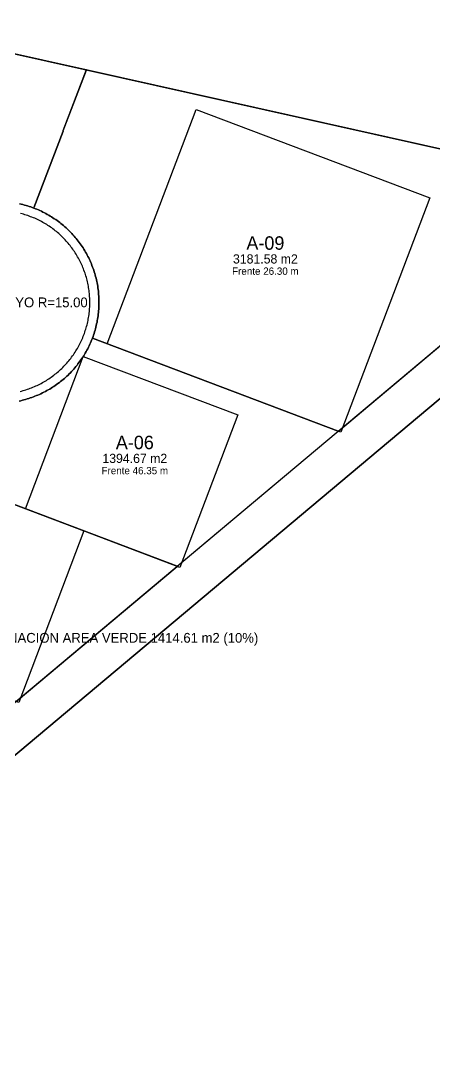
# Model space of a CAD drawing. Header units: metres. Extents: x 357856 to 358234, y 2285113 to 2285465.
# Drawn here: x 357966.9 to 358034.5, y 2285119.7 to 2285289.1 of the extents above; entities that cross this region are included whole.
import ezdxf
from ezdxf.enums import TextEntityAlignment as Align

# ---------------------------------------------------------------- set-up
doc = ezdxf.new("R2010")
doc.units = ezdxf.units.M
for name, color, linetype in [('ACCESO', 1, 'Continuous'), ('BODEGA-HUELLA', 30, 'Continuous'), ('DONACION-AREA-VERDE', 3, 'Continuous'), ('LOTES', 2, 'Continuous'), ('POLIGONO', 5, 'Continuous'), ('TEXTO', 7, 'Continuous'), ('VIAL-ARROYO', 8, 'Continuous'), ('VIAL-DERECHO-VIA', 9, 'Continuous')]:
    doc.layers.add(name, color=color, linetype=linetype)

msp = doc.modelspace()

# ---------------------------------------------------------------- linework, layer by layer
at = {"layer": 'BODEGA-HUELLA'}
for points in [[(357995.58, 2285274.6), (358033.79, 2285260.12), (358019.26, 2285221.77), (357981.05, 2285236.25), (357995.58, 2285274.6)], [(357977.12, 2285234.17), (358002.37, 2285224.61), (357992.92, 2285199.67), (357967.67, 2285209.24), (357977.12, 2285234.17)], [(357947.42, 2285216.91), (357977.21, 2285205.62), (357966.58, 2285177.57), (357936.79, 2285188.86), (357947.42, 2285216.91)]]:
    msp.add_lwpolyline(points, close=True, dxfattribs=at)
at = {"layer": 'DONACION-AREA-VERDE'}
for points in [[(358058.69, 2285255.4), (357906.86, 2285128)], [(357910.51, 2285122.42), (358063.94, 2285251.16)]]:
    msp.add_lwpolyline(points, dxfattribs=at)
at = {"layer": 'LOTES'}
for points in [[(357966.71, 2285259.14), (357966.98, 2285259.08), (357966.98, 2285259.08), (357966.98, 2285259.08), (357966.98, 2285259.08), (357967.24, 2285259.01), (357967.24, 2285259.01), (357967.24, 2285259.01), (357967.24, 2285259.01), (357967.5, 2285258.94), (357967.5, 2285258.94), (357967.5, 2285258.94), (357967.5, 2285258.94), (357967.76, 2285258.87), (357967.76, 2285258.87), (357967.76, 2285258.87), (357967.76, 2285258.87), (357968.02, 2285258.79), (357968.02, 2285258.79), (357968.02, 2285258.79), (357968.02, 2285258.79), (357968.28, 2285258.71), (357968.28, 2285258.71), (357968.28, 2285258.71), (357968.28, 2285258.71), (357968.53, 2285258.63), (357968.53, 2285258.63), (357968.53, 2285258.63), (357968.53, 2285258.63), (357968.79, 2285258.54), (357968.79, 2285258.54), (357968.79, 2285258.54), (357968.79, 2285258.54), (357969.02, 2285258.45), (357969.02, 2285258.45), (357969.03, 2285258.45), (357969.03, 2285258.45), (357969.03, 2285258.45), (357969.03, 2285258.45), (357969.03, 2285258.45), (357969.04, 2285258.45), (357969.04, 2285258.45), (357969.04, 2285258.45), (357969.04, 2285258.45), (357969.04, 2285258.46), (357969.04, 2285258.46), (357969.05, 2285258.46), (357969.05, 2285258.46), (357969.05, 2285258.46), (357969.05, 2285258.46), (357973.81, 2285271.03), (357973.81, 2285271.03), (357973.81, 2285271.03), (357973.81, 2285271.04), (357973.81, 2285271.04), (357973.82, 2285271.04), (357973.82, 2285271.04), (357973.82, 2285271.04), (357973.82, 2285271.04), (357973.82, 2285271.04), (357973.82, 2285271.04), (357973.83, 2285271.04), (357973.83, 2285271.04), (357973.83, 2285271.04), (357973.83, 2285271.04), (357973.83, 2285271.04), (357973.83, 2285271.04), (357973.83, 2285271.05), (357973.84, 2285271.05), (357973.84, 2285271.05), (357973.84, 2285271.05), (357973.84, 2285271.05), (357973.84, 2285271.05), (357973.84, 2285271.05), (357973.85, 2285271.05), (357973.85, 2285271.05), (357973.85, 2285271.06), (357973.85, 2285271.06), (357973.85, 2285271.06), (357973.85, 2285271.06), (357973.85, 2285271.06), (357973.85, 2285271.06), (357973.86, 2285271.07), (357973.86, 2285271.07), (357973.86, 2285271.07), (357973.86, 2285271.07), (357973.86, 2285271.07), (357973.86, 2285271.07), (357977.63, 2285281.01), (357977.63, 2285281.02), (357977.63, 2285281.02), (357977.63, 2285281.02), (357977.63, 2285281.02), (357977.63, 2285281.02), (357977.63, 2285281.02), (357977.63, 2285281.02), (357977.63, 2285281.02), (357977.63, 2285281.03), (357977.63, 2285281.03), (357977.63, 2285281.03), (357977.63, 2285281.03), (357977.63, 2285281.03), (357977.63, 2285281.04), (357977.63, 2285281.04), (357977.63, 2285281.04), (357977.63, 2285281.04), (357977.63, 2285281.04), (357977.62, 2285281.05), (357977.62, 2285281.05), (357977.62, 2285281.05), (357977.62, 2285281.05), (357977.62, 2285281.05), (357977.62, 2285281.05), (357977.62, 2285281.06), (357977.62, 2285281.06), (357977.62, 2285281.06), (357977.61, 2285281.06), (357977.61, 2285281.06), (357977.61, 2285281.06), (357977.61, 2285281.06), (357977.61, 2285281.06), (357977.61, 2285281.07), (357977.6, 2285281.07), (357977.6, 2285281.07), (357977.6, 2285281.07), (357977.6, 2285281.07), (357977.6, 2285281.07), (357977.6, 2285281.07), (357977.6, 2285281.07), (357977.6, 2285281.07), (357941.64, 2285289.1)], [(358060.31, 2285262.59), (357977.62, 2285281.06), (357977.62, 2285281.06), (357977.62, 2285281.06), (357977.62, 2285281.06), (357977.61, 2285281.06), (357977.61, 2285281.06), (357977.61, 2285281.06), (357977.61, 2285281.06), (357977.61, 2285281.06), (357977.61, 2285281.06), (357977.6, 2285281.06), (357977.6, 2285281.06), (357977.6, 2285281.06), (357977.6, 2285281.06), (357977.6, 2285281.06), (357977.6, 2285281.06), (357977.59, 2285281.06), (357977.59, 2285281.06), (357977.59, 2285281.06), (357977.59, 2285281.06), (357977.59, 2285281.06), (357977.58, 2285281.06), (357977.58, 2285281.06), (357977.58, 2285281.06), (357977.58, 2285281.05), (357977.58, 2285281.05), (357977.58, 2285281.05), (357977.58, 2285281.05), (357977.58, 2285281.05), (357977.57, 2285281.05), (357977.57, 2285281.05), (357977.57, 2285281.04), (357977.57, 2285281.04), (357977.57, 2285281.04), (357977.57, 2285281.04), (357977.57, 2285281.04), (357977.57, 2285281.04), (357977.57, 2285281.04), (357973.8, 2285271.09), (357973.8, 2285271.09), (357973.8, 2285271.09), (357973.8, 2285271.09), (357973.8, 2285271.09), (357973.8, 2285271.09), (357973.8, 2285271.08), (357973.8, 2285271.08), (357973.8, 2285271.08), (357973.8, 2285271.08), (357973.8, 2285271.08), (357973.8, 2285271.08), (357973.8, 2285271.07), (357973.8, 2285271.07), (357973.8, 2285271.07), (357973.8, 2285271.07), (357973.8, 2285271.07), (357973.8, 2285271.06), (357973.8, 2285271.06), (357973.8, 2285271.06), (357973.8, 2285271.06), (357973.8, 2285271.06), (357973.8, 2285271.05), (357973.8, 2285271.05), (357973.81, 2285271.05), (357973.81, 2285271.05), (357973.81, 2285271.05), (357973.81, 2285271.05), (357973.81, 2285271.05), (357973.81, 2285271.05), (357973.81, 2285271.04), (357973.81, 2285271.04), (357973.81, 2285271.04), (357973.81, 2285271.04), (357973.81, 2285271.04), (357973.81, 2285271.03), (357973.81, 2285271.03), (357973.81, 2285271.03), (357969.05, 2285258.46), (357969.05, 2285258.46), (357969.05, 2285258.46), (357969.05, 2285258.46), (357969.05, 2285258.46), (357969.05, 2285258.45), (357969.05, 2285258.45), (357969.05, 2285258.45), (357969.05, 2285258.45), (357969.05, 2285258.45), (357969.05, 2285258.45), (357969.05, 2285258.44), (357969.05, 2285258.44), (357969.05, 2285258.44), (357969.06, 2285258.44), (357969.06, 2285258.44), (357969.06, 2285258.44), (357969.29, 2285258.35), (357969.29, 2285258.35), (357969.29, 2285258.35), (357969.29, 2285258.35), (357969.54, 2285258.25), (357969.54, 2285258.25), (357969.54, 2285258.25), (357969.54, 2285258.25), (357969.79, 2285258.14), (357969.79, 2285258.14), (357969.79, 2285258.14), (357969.79, 2285258.14), (357970.04, 2285258.03), (357970.04, 2285258.03), (357970.04, 2285258.03), (357970.04, 2285258.03), (357970.28, 2285257.92), (357970.28, 2285257.92), (357970.28, 2285257.92), (357970.28, 2285257.92), (357970.52, 2285257.8), (357970.53, 2285257.8), (357970.53, 2285257.8), (357970.53, 2285257.8), (357970.77, 2285257.68), (357970.77, 2285257.68), (357970.77, 2285257.68), (357970.77, 2285257.68), (357971, 2285257.55), (357971, 2285257.55), (357971.01, 2285257.55), (357971.01, 2285257.55), (357971.24, 2285257.42), (357971.24, 2285257.42), (357971.24, 2285257.42), (357971.24, 2285257.42), (357971.48, 2285257.29), (357971.48, 2285257.29), (357971.48, 2285257.29), (357971.48, 2285257.29), (357971.71, 2285257.15), (357971.71, 2285257.15), (357971.71, 2285257.15), (357971.71, 2285257.15), (357971.94, 2285257.01), (357971.94, 2285257.01), (357971.94, 2285257.01), (357971.94, 2285257.01), (357972.17, 2285256.86), (357972.17, 2285256.86), (357972.17, 2285256.86), (357972.17, 2285256.86), (357972.39, 2285256.71), (357972.39, 2285256.71), (357972.39, 2285256.71), (357972.39, 2285256.71), (357972.61, 2285256.56), (357972.61, 2285256.56), (357972.61, 2285256.56), (357972.62, 2285256.56), (357972.83, 2285256.41), (357972.84, 2285256.41), (357972.84, 2285256.41), (357972.84, 2285256.41), (357973.05, 2285256.25), (357973.05, 2285256.25), (357973.05, 2285256.25), (357973.05, 2285256.25), (357973.27, 2285256.08), (357973.27, 2285256.08), (357973.27, 2285256.08), (357973.27, 2285256.08), (357973.48, 2285255.92), (357973.48, 2285255.92), (357973.48, 2285255.92), (357973.48, 2285255.92), (357973.69, 2285255.75), (357973.69, 2285255.75), (357973.69, 2285255.75), (357973.69, 2285255.75), (357973.9, 2285255.57), (357973.9, 2285255.57), (357973.9, 2285255.57), (357973.9, 2285255.57), (357974.1, 2285255.4), (357974.1, 2285255.4), (357974.1, 2285255.4), (357974.1, 2285255.4), (357974.3, 2285255.22), (357974.3, 2285255.22), (357974.3, 2285255.22), (357974.3, 2285255.22), (357974.5, 2285255.03), (357974.5, 2285255.03), (357974.5, 2285255.03), (357974.5, 2285255.03), (357974.7, 2285254.85), (357974.7, 2285254.85), (357974.7, 2285254.85), (357974.7, 2285254.85), (357974.89, 2285254.66), (357974.89, 2285254.66), (357974.89, 2285254.66), (357974.89, 2285254.66), (357975.08, 2285254.46), (357975.08, 2285254.46), (357975.08, 2285254.46), (357975.08, 2285254.46), (357975.26, 2285254.27), (357975.26, 2285254.27), (357975.26, 2285254.27), (357975.26, 2285254.27), (357975.44, 2285254.07), (357975.44, 2285254.07), (357975.44, 2285254.07), (357975.44, 2285254.07), (357975.62, 2285253.87), (357975.62, 2285253.87), (357975.62, 2285253.87), (357975.62, 2285253.87), (357975.8, 2285253.66), (357975.8, 2285253.66), (357975.8, 2285253.66), (357975.8, 2285253.66), (357975.97, 2285253.46), (357975.97, 2285253.45), (357975.97, 2285253.45), (357975.97, 2285253.45), (357976.14, 2285253.24), (357976.14, 2285253.24), (357976.14, 2285253.24), (357976.14, 2285253.24), (357976.31, 2285253.03), (357976.31, 2285253.03), (357976.31, 2285253.03), (357976.31, 2285253.03), (357976.47, 2285252.82), (357976.47, 2285252.82), (357976.47, 2285252.82), (357976.47, 2285252.82), (357976.63, 2285252.6), (357976.63, 2285252.6), (357976.63, 2285252.6), (357976.63, 2285252.6), (357976.78, 2285252.38), (357976.78, 2285252.38), (357976.78, 2285252.38), (357976.78, 2285252.38), (357976.93, 2285252.15), (357976.93, 2285252.15), (357976.93, 2285252.15), (357976.93, 2285252.15), (357977.08, 2285251.93), (357977.08, 2285251.93), (357977.08, 2285251.93), (357977.08, 2285251.93), (357977.23, 2285251.7), (357977.23, 2285251.7), (357977.23, 2285251.7), (357977.23, 2285251.7), (357977.37, 2285251.47), (357977.37, 2285251.47), (357977.37, 2285251.47), (357977.37, 2285251.47), (357977.5, 2285251.23), (357977.5, 2285251.23), (357977.5, 2285251.23), (357977.5, 2285251.23), (357977.63, 2285251), (357977.63, 2285251), (357977.63, 2285251), (357977.63, 2285251), (357977.76, 2285250.76), (357977.76, 2285250.76), (357977.76, 2285250.76), (357977.76, 2285250.76), (357977.89, 2285250.52), (357977.89, 2285250.52), (357977.89, 2285250.52), (357977.89, 2285250.52), (357978.01, 2285250.28), (357978.01, 2285250.28), (357978.01, 2285250.28), (357978.01, 2285250.28), (357978.13, 2285250.04), (357978.13, 2285250.04), (357978.13, 2285250.04), (357978.13, 2285250.04), (357978.24, 2285249.79), (357978.24, 2285249.79), (357978.24, 2285249.79), (357978.24, 2285249.79), (357978.35, 2285249.55), (357978.35, 2285249.55), (357978.35, 2285249.54), (357978.35, 2285249.54), (357978.45, 2285249.3), (357978.45, 2285249.3), (357978.45, 2285249.3), (357978.45, 2285249.3), (357978.55, 2285249.05), (357978.55, 2285249.05), (357978.55, 2285249.05), (357978.55, 2285249.05), (357978.65, 2285248.79), (357978.65, 2285248.79), (357978.65, 2285248.79), (357978.65, 2285248.79), (357978.74, 2285248.54), (357978.74, 2285248.54), (357978.74, 2285248.54), (357978.74, 2285248.54), (357978.83, 2285248.29), (357978.83, 2285248.28), (357978.83, 2285248.28), (357978.83, 2285248.28), (357978.91, 2285248.03), (357978.91, 2285248.03), (357978.91, 2285248.03), (357978.91, 2285248.03), (357978.99, 2285247.77), (357978.99, 2285247.77), (357978.99, 2285247.77), (357978.99, 2285247.77), (357979.07, 2285247.51), (357979.07, 2285247.51), (357979.07, 2285247.51), (357979.07, 2285247.51), (357979.14, 2285247.25), (357979.14, 2285247.25), (357979.14, 2285247.25), (357979.14, 2285247.25), (357979.21, 2285246.99), (357979.21, 2285246.99), (357979.21, 2285246.99), (357979.21, 2285246.99), (357979.27, 2285246.73), (357979.27, 2285246.73), (357979.27, 2285246.73), (357979.27, 2285246.73), (357979.33, 2285246.46), (357979.33, 2285246.46), (357979.33, 2285246.46), (357979.33, 2285246.46), (357979.38, 2285246.2), (357979.38, 2285246.2), (357979.38, 2285246.2), (357979.38, 2285246.2), (357979.43, 2285245.93), (357979.43, 2285245.93), (357979.43, 2285245.93), (357979.43, 2285245.93), (357979.48, 2285245.67), (357979.48, 2285245.67), (357979.48, 2285245.67), (357979.48, 2285245.67), (357979.52, 2285245.4), (357979.52, 2285245.4), (357979.52, 2285245.4), (357979.52, 2285245.4), (357979.56, 2285245.13), (357979.56, 2285245.13), (357979.56, 2285245.13), (357979.56, 2285245.13), (357979.59, 2285244.87), (357979.59, 2285244.87), (357979.59, 2285244.86), (357979.59, 2285244.86), (357979.62, 2285244.6), (357979.62, 2285244.6), (357979.62, 2285244.6), (357979.62, 2285244.6), (357979.64, 2285244.33), (357979.64, 2285244.33), (357979.64, 2285244.33), (357979.64, 2285244.33), (357979.66, 2285244.06), (357979.66, 2285244.06), (357979.66, 2285244.06), (357979.66, 2285244.06), (357979.68, 2285243.79), (357979.68, 2285243.79), (357979.68, 2285243.79), (357979.68, 2285243.79), (357979.69, 2285243.52), (357979.69, 2285243.52), (357979.69, 2285243.52), (357979.69, 2285243.52), (357979.69, 2285243.25), (357979.69, 2285243.25), (357979.69, 2285243.25), (357979.69, 2285243.25), (357979.69, 2285242.98), (357979.69, 2285242.98), (357979.69, 2285242.98), (357979.69, 2285242.98), (357979.69, 2285242.71), (357979.69, 2285242.71), (357979.69, 2285242.71), (357979.69, 2285242.71), (357979.68, 2285242.44), (357979.68, 2285242.44), (357979.68, 2285242.44), (357979.68, 2285242.44), (357979.67, 2285242.17), (357979.67, 2285242.17), (357979.67, 2285242.17), (357979.67, 2285242.17), (357979.66, 2285241.9), (357979.66, 2285241.9), (357979.66, 2285241.9), (357979.66, 2285241.9), (357979.64, 2285241.63), (357979.64, 2285241.63), (357979.64, 2285241.63), (357979.64, 2285241.63), (357979.61, 2285241.36), (357979.61, 2285241.36), (357979.61, 2285241.36), (357979.61, 2285241.36), (357979.58, 2285241.09), (357979.58, 2285241.09), (357979.58, 2285241.09), (357979.58, 2285241.09), (357979.55, 2285240.83), (357979.55, 2285240.83), (357979.55, 2285240.83), (357979.55, 2285240.83), (357979.51, 2285240.56), (357979.51, 2285240.56), (357979.51, 2285240.56), (357979.51, 2285240.56), (357979.47, 2285240.29), (357979.47, 2285240.29), (357979.47, 2285240.29), (357979.47, 2285240.29), (357979.42, 2285240.03), (357979.42, 2285240.03), (357979.42, 2285240.03), (357979.42, 2285240.03), (357979.37, 2285239.76), (357979.37, 2285239.76), (357979.37, 2285239.76), (357979.37, 2285239.76), (357979.31, 2285239.5), (357979.31, 2285239.5), (357979.31, 2285239.5), (357979.31, 2285239.5), (357979.25, 2285239.23), (357979.25, 2285239.23), (357979.25, 2285239.23), (357979.25, 2285239.23), (357979.19, 2285238.97), (357979.19, 2285238.97), (357979.19, 2285238.97), (357979.19, 2285238.97), (357979.12, 2285238.71), (357979.12, 2285238.71), (357979.12, 2285238.71), (357979.12, 2285238.71), (357979.05, 2285238.45), (357979.05, 2285238.45), (357979.05, 2285238.45), (357979.05, 2285238.45), (357978.97, 2285238.19), (357978.97, 2285238.19), (357978.97, 2285238.19), (357978.97, 2285238.19), (357978.89, 2285237.93), (357978.89, 2285237.93), (357978.89, 2285237.93), (357978.89, 2285237.93), (357978.81, 2285237.68), (357978.81, 2285237.68), (357978.81, 2285237.68), (357978.81, 2285237.68), (357978.72, 2285237.42), (357978.72, 2285237.42), (357978.72, 2285237.42), (357978.72, 2285237.42), (357978.63, 2285237.19), (357978.63, 2285237.19), (357978.63, 2285237.19), (357978.63, 2285237.18), (357978.63, 2285237.18), (357978.63, 2285237.18), (357978.63, 2285237.18), (357978.63, 2285237.18), (357978.63, 2285237.17), (357978.63, 2285237.17), (357978.63, 2285237.17), (357978.63, 2285237.17), (357978.63, 2285237.17), (357978.64, 2285237.17), (357978.64, 2285237.17), (357978.64, 2285237.16), (357978.64, 2285237.16), (357978.64, 2285237.16), (358018.81, 2285221.94), (358018.81, 2285221.94), (358018.81, 2285221.94), (358018.81, 2285221.94), (358018.81, 2285221.94), (358018.82, 2285221.94), (358018.82, 2285221.94), (358018.82, 2285221.94), (358018.82, 2285221.94), (358018.82, 2285221.94), (358018.83, 2285221.94), (358018.83, 2285221.95), (358045.12, 2285244.01)], [(357947.43, 2285216.91), (357992.47, 2285199.84), (357992.47, 2285199.84), (357992.47, 2285199.84), (357992.48, 2285199.84), (357992.48, 2285199.84), (357992.48, 2285199.84), (357992.48, 2285199.84), (357992.48, 2285199.84), (357992.48, 2285199.84), (357992.48, 2285199.84), (357992.48, 2285199.84), (357992.48, 2285199.84), (358018.81, 2285221.93), (358018.81, 2285221.93), (358018.81, 2285221.93), (358018.81, 2285221.93), (358018.81, 2285221.93), (358018.81, 2285221.93), (358018.81, 2285221.93), (358018.81, 2285221.93), (358018.81, 2285221.93), (358018.81, 2285221.93), (358018.81, 2285221.94), (358018.81, 2285221.94), (358018.81, 2285221.94), (358018.81, 2285221.94), (358018.81, 2285221.94), (358018.81, 2285221.94), (358018.81, 2285221.94), (358018.81, 2285221.94), (358018.8, 2285221.94), (358018.8, 2285221.94), (358018.8, 2285221.94), (358018.8, 2285221.94), (357978.63, 2285237.17), (357978.63, 2285237.17), (357978.63, 2285237.17), (357978.63, 2285237.17), (357978.63, 2285237.17), (357978.63, 2285237.17), (357978.63, 2285237.17), (357978.63, 2285237.17), (357978.63, 2285237.17), (357978.62, 2285237.17), (357978.62, 2285237.16), (357978.62, 2285237.16), (357978.62, 2285237.16), (357978.62, 2285237.16), (357978.62, 2285237.16), (357978.62, 2285237.16), (357978.62, 2285237.16), (357978.53, 2285236.92), (357978.53, 2285236.92), (357978.53, 2285236.92), (357978.53, 2285236.92), (357978.53, 2285236.92), (357978.42, 2285236.67), (357978.42, 2285236.67), (357978.42, 2285236.67), (357978.42, 2285236.67), (357978.42, 2285236.67), (357978.32, 2285236.42), (357978.32, 2285236.42), (357978.32, 2285236.42), (357978.32, 2285236.42), (357978.32, 2285236.42), (357978.21, 2285236.17), (357978.21, 2285236.17), (357978.21, 2285236.17), (357978.21, 2285236.17), (357978.21, 2285236.17), (357978.09, 2285235.93), (357978.09, 2285235.93), (357978.09, 2285235.93), (357978.09, 2285235.93), (357978.09, 2285235.93), (357977.98, 2285235.68), (357977.98, 2285235.68), (357977.98, 2285235.68), (357977.98, 2285235.68), (357977.98, 2285235.68), (357977.85, 2285235.44), (357977.85, 2285235.44), (357977.85, 2285235.44), (357977.85, 2285235.44), (357977.85, 2285235.44), (357977.73, 2285235.21), (357977.73, 2285235.21), (357977.73, 2285235.21), (357977.73, 2285235.21), (357977.73, 2285235.21), (357977.6, 2285234.97), (357977.6, 2285234.97), (357977.6, 2285234.97), (357977.6, 2285234.97), (357977.6, 2285234.97), (357977.46, 2285234.73), (357977.46, 2285234.73), (357977.46, 2285234.73), (357977.46, 2285234.73), (357977.46, 2285234.73), (357977.33, 2285234.5), (357977.33, 2285234.5), (357977.33, 2285234.5), (357977.33, 2285234.5), (357977.33, 2285234.5), (357977.19, 2285234.27), (357977.19, 2285234.27), (357977.19, 2285234.27), (357977.19, 2285234.27), (357977.19, 2285234.27), (357977.04, 2285234.04), (357977.04, 2285234.04), (357977.04, 2285234.04), (357977.04, 2285234.04), (357977.04, 2285234.04), (357976.89, 2285233.82), (357976.89, 2285233.82), (357976.89, 2285233.82), (357976.89, 2285233.82), (357976.89, 2285233.82), (357976.74, 2285233.6), (357976.74, 2285233.6), (357976.74, 2285233.6), (357976.74, 2285233.6), (357976.74, 2285233.6), (357976.58, 2285233.38), (357976.58, 2285233.38), (357976.58, 2285233.38), (357976.58, 2285233.38), (357976.58, 2285233.38), (357976.42, 2285233.16), (357976.42, 2285233.16), (357976.42, 2285233.16), (357976.42, 2285233.16), (357976.42, 2285233.16), (357976.26, 2285232.94), (357976.26, 2285232.94), (357976.26, 2285232.94), (357976.26, 2285232.94), (357976.26, 2285232.94), (357976.1, 2285232.73), (357976.1, 2285232.73), (357976.1, 2285232.73), (357976.1, 2285232.73), (357976.1, 2285232.73), (357975.93, 2285232.52), (357975.93, 2285232.52), (357975.93, 2285232.52), (357975.93, 2285232.52), (357975.93, 2285232.52), (357975.75, 2285232.31), (357975.75, 2285232.31), (357975.75, 2285232.31), (357975.75, 2285232.31), (357975.75, 2285232.31), (357975.57, 2285232.11), (357975.57, 2285232.11), (357975.57, 2285232.11), (357975.57, 2285232.11), (357975.57, 2285232.11), (357975.39, 2285231.91), (357975.39, 2285231.91), (357975.39, 2285231.91), (357975.39, 2285231.91), (357975.39, 2285231.91), (357975.21, 2285231.71), (357975.21, 2285231.71), (357975.21, 2285231.71), (357975.21, 2285231.71), (357975.21, 2285231.71), (357975.02, 2285231.51), (357975.02, 2285231.51), (357975.02, 2285231.51), (357975.02, 2285231.51), (357975.02, 2285231.51), (357974.83, 2285231.32), (357974.83, 2285231.32), (357974.83, 2285231.32), (357974.83, 2285231.32), (357974.83, 2285231.32), (357974.64, 2285231.13), (357974.64, 2285231.13), (357974.64, 2285231.13), (357974.64, 2285231.13), (357974.64, 2285231.13), (357974.45, 2285230.95), (357974.45, 2285230.95), (357974.45, 2285230.95), (357974.45, 2285230.95), (357974.45, 2285230.95), (357974.25, 2285230.77), (357974.25, 2285230.77), (357974.25, 2285230.77), (357974.25, 2285230.77), (357974.25, 2285230.77), (357974.05, 2285230.59), (357974.05, 2285230.59), (357974.05, 2285230.59), (357974.05, 2285230.59), (357974.05, 2285230.59), (357973.84, 2285230.41), (357973.84, 2285230.41), (357973.84, 2285230.41), (357973.84, 2285230.41), (357973.84, 2285230.41), (357973.63, 2285230.24), (357973.63, 2285230.24), (357973.63, 2285230.24), (357973.63, 2285230.24), (357973.63, 2285230.24), (357973.42, 2285230.07), (357973.42, 2285230.07), (357973.42, 2285230.07), (357973.42, 2285230.07), (357973.42, 2285230.07), (357973.21, 2285229.9), (357973.21, 2285229.9), (357973.21, 2285229.9), (357973.21, 2285229.9), (357973.21, 2285229.9), (357972.99, 2285229.74), (357972.99, 2285229.74), (357972.99, 2285229.74), (357972.99, 2285229.74), (357972.99, 2285229.74), (357972.77, 2285229.58), (357972.77, 2285229.58), (357972.77, 2285229.58), (357972.77, 2285229.58), (357972.77, 2285229.58), (357972.55, 2285229.43), (357972.55, 2285229.43), (357972.55, 2285229.43), (357972.55, 2285229.43), (357972.55, 2285229.43), (357972.33, 2285229.28), (357972.33, 2285229.28), (357972.33, 2285229.28), (357972.33, 2285229.28), (357972.33, 2285229.28), (357972.1, 2285229.13), (357972.1, 2285229.13), (357972.1, 2285229.13), (357972.1, 2285229.13), (357972.1, 2285229.13), (357971.88, 2285228.98), (357971.88, 2285228.98), (357971.88, 2285228.98), (357971.88, 2285228.98), (357971.88, 2285228.98), (357971.64, 2285228.84), (357971.64, 2285228.84), (357971.64, 2285228.84), (357971.64, 2285228.84), (357971.64, 2285228.84), (357971.41, 2285228.71), (357971.41, 2285228.71), (357971.41, 2285228.71), (357971.41, 2285228.71), (357971.41, 2285228.71), (357971.18, 2285228.58), (357971.18, 2285228.58), (357971.18, 2285228.58), (357971.18, 2285228.58), (357971.18, 2285228.58), (357970.94, 2285228.45), (357970.94, 2285228.45), (357970.94, 2285228.45), (357970.94, 2285228.45), (357970.94, 2285228.45), (357970.7, 2285228.32), (357970.7, 2285228.32), (357970.7, 2285228.32), (357970.7, 2285228.32), (357970.7, 2285228.32), (357970.46, 2285228.2), (357970.46, 2285228.2), (357970.46, 2285228.2), (357970.46, 2285228.2), (357970.46, 2285228.2), (357970.21, 2285228.08), (357970.21, 2285228.08), (357970.21, 2285228.08), (357970.21, 2285228.08), (357970.21, 2285228.08), (357969.97, 2285227.97), (357969.97, 2285227.97), (357969.97, 2285227.97), (357969.97, 2285227.97), (357969.97, 2285227.97), (357969.72, 2285227.86), (357969.72, 2285227.86), (357969.72, 2285227.86), (357969.72, 2285227.86), (357969.72, 2285227.86), (357969.47, 2285227.76), (357969.47, 2285227.76), (357969.47, 2285227.76), (357969.47, 2285227.76), (357969.47, 2285227.76), (357969.22, 2285227.66), (357969.22, 2285227.66), (357969.22, 2285227.66), (357969.22, 2285227.66), (357969.22, 2285227.66), (357968.97, 2285227.56), (357968.97, 2285227.56), (357968.97, 2285227.56), (357968.97, 2285227.56), (357968.97, 2285227.56), (357968.72, 2285227.47), (357968.72, 2285227.47), (357968.72, 2285227.47), (357968.72, 2285227.47), (357968.72, 2285227.47), (357968.46, 2285227.38), (357968.46, 2285227.38), (357968.46, 2285227.38), (357968.46, 2285227.38), (357968.46, 2285227.38), (357968.21, 2285227.3), (357968.21, 2285227.3), (357968.21, 2285227.3), (357968.21, 2285227.3), (357968.21, 2285227.3), (357967.95, 2285227.22), (357967.95, 2285227.22), (357967.95, 2285227.22), (357967.95, 2285227.22), (357967.95, 2285227.22), (357967.69, 2285227.14), (357967.69, 2285227.14), (357967.69, 2285227.14), (357967.69, 2285227.14), (357967.69, 2285227.14), (357967.43, 2285227.07), (357967.43, 2285227.07), (357967.43, 2285227.07), (357967.43, 2285227.07), (357967.43, 2285227.07), (357967.17, 2285227), (357967.17, 2285227), (357967.17, 2285227), (357967.17, 2285227), (357967.17, 2285227), (357966.9, 2285226.94), (357966.9, 2285226.94), (357966.9, 2285226.94), (357966.9, 2285226.94), (357966.9, 2285226.94), (357966.64, 2285226.88)], [(357966.14, 2285177.74), (357992.47, 2285199.83), (357992.47, 2285199.83), (357992.47, 2285199.83), (357992.47, 2285199.83), (357992.47, 2285199.83), (357992.47, 2285199.83), (357992.47, 2285199.83), (357992.47, 2285199.83), (357992.47, 2285199.83), (357992.47, 2285199.83), (357992.47, 2285199.84), (357992.47, 2285199.84), (357992.47, 2285199.84), (357992.47, 2285199.84), (357992.47, 2285199.84), (357992.47, 2285199.84), (357992.47, 2285199.84), (357992.47, 2285199.84), (357992.46, 2285199.84), (357992.46, 2285199.84), (357992.46, 2285199.84), (357992.46, 2285199.84), (357947.43, 2285216.91)]]:
    msp.add_lwpolyline(points, dxfattribs=at)
at = {"layer": 'POLIGONO'}
msp.add_lwpolyline([(357879.27, 2285124.57), (357941.62, 2285289.07), (358060.31, 2285262.57), (358062.26, 2285261.77), (358063.93, 2285260.34), (358065.12, 2285258.56), (358065.64, 2285256.29), (358065.51, 2285254.15), (358063.95, 2285251.17), (357910.51, 2285122.42), (357905.46, 2285119.92), (357901.33, 2285119.68), (357879.27, 2285124.57)], close=True, dxfattribs=at)
at = {"layer": 'VIAL-ARROYO'}
msp.add_lwpolyline([(357966.81, 2285228.46), (357967.04, 2285228.52), (357967.04, 2285228.52), (357967.28, 2285228.58), (357967.28, 2285228.58), (357967.52, 2285228.65), (357967.52, 2285228.65), (357967.75, 2285228.72), (357967.75, 2285228.72), (357967.98, 2285228.8), (357967.98, 2285228.8), (357968.22, 2285228.88), (357968.22, 2285228.88), (357968.45, 2285228.97), (357968.45, 2285228.97), (357968.68, 2285229.05), (357968.68, 2285229.05), (357968.9, 2285229.15), (357968.9, 2285229.15), (357969.13, 2285229.24), (357969.13, 2285229.24), (357969.35, 2285229.34), (357969.35, 2285229.34), (357969.58, 2285229.44), (357969.58, 2285229.44), (357969.8, 2285229.55), (357969.8, 2285229.55), (357970.02, 2285229.66), (357970.02, 2285229.66), (357970.24, 2285229.77), (357970.24, 2285229.77), (357970.45, 2285229.89), (357970.45, 2285229.89), (357970.66, 2285230.01), (357970.66, 2285230.01), (357970.88, 2285230.13), (357970.88, 2285230.13), (357971.09, 2285230.26), (357971.09, 2285230.26), (357971.29, 2285230.39), (357971.29, 2285230.39), (357971.5, 2285230.53), (357971.5, 2285230.53), (357971.7, 2285230.66), (357971.7, 2285230.66), (357971.9, 2285230.8), (357971.9, 2285230.8), (357972.1, 2285230.95), (357972.1, 2285230.95), (357972.3, 2285231.1), (357972.3, 2285231.1), (357972.49, 2285231.25), (357972.49, 2285231.25), (357972.68, 2285231.4), (357972.68, 2285231.4), (357972.87, 2285231.56), (357972.87, 2285231.56), (357973.06, 2285231.72), (357973.06, 2285231.72), (357973.24, 2285231.88), (357973.24, 2285231.88), (357973.42, 2285232.05), (357973.42, 2285232.05), (357973.6, 2285232.21), (357973.6, 2285232.21), (357973.78, 2285232.39), (357973.78, 2285232.39), (357973.95, 2285232.56), (357973.95, 2285232.56), (357974.12, 2285232.74), (357974.12, 2285232.74), (357974.29, 2285232.92), (357974.29, 2285232.92), (357974.45, 2285233.1), (357974.45, 2285233.1), (357974.61, 2285233.29), (357974.61, 2285233.29), (357974.77, 2285233.47), (357974.77, 2285233.47), (357974.92, 2285233.66), (357974.92, 2285233.66), (357975.07, 2285233.86), (357975.07, 2285233.86), (357975.22, 2285234.05), (357975.22, 2285234.05), (357975.37, 2285234.25), (357975.37, 2285234.25), (357975.51, 2285234.45), (357975.51, 2285234.45), (357975.65, 2285234.65), (357975.65, 2285234.65), (357975.78, 2285234.86), (357975.78, 2285234.86), (357975.91, 2285235.07), (357975.91, 2285235.07), (357976.04, 2285235.28), (357976.04, 2285235.28), (357976.17, 2285235.49), (357976.17, 2285235.49), (357976.29, 2285235.7), (357976.29, 2285235.7), (357976.41, 2285235.92), (357976.41, 2285235.92), (357976.52, 2285236.13), (357976.52, 2285236.13), (357976.63, 2285236.35), (357976.63, 2285236.35), (357976.74, 2285236.57), (357976.74, 2285236.57), (357976.84, 2285236.79), (357976.84, 2285236.79), (357976.94, 2285237.02), (357976.94, 2285237.02), (357977.04, 2285237.24), (357977.04, 2285237.24), (357977.13, 2285237.47), (357977.13, 2285237.47), (357977.22, 2285237.7), (357977.22, 2285237.7), (357977.31, 2285237.93), (357977.31, 2285237.93), (357977.39, 2285238.16), (357977.39, 2285238.16), (357977.46, 2285238.4), (357977.46, 2285238.4), (357977.54, 2285238.63), (357977.54, 2285238.63), (357977.61, 2285238.86), (357977.61, 2285238.86), (357977.67, 2285239.1), (357977.67, 2285239.1), (357977.74, 2285239.34), (357977.74, 2285239.34), (357977.79, 2285239.58), (357977.79, 2285239.58), (357977.85, 2285239.82), (357977.85, 2285239.82), (357977.9, 2285240.06), (357977.9, 2285240.06), (357977.95, 2285240.3), (357977.95, 2285240.3), (357977.99, 2285240.54), (357977.99, 2285240.54), (357978.03, 2285240.78), (357978.03, 2285240.78), (357978.06, 2285241.02), (357978.06, 2285241.02), (357978.09, 2285241.27), (357978.09, 2285241.27), (357978.12, 2285241.51), (357978.12, 2285241.51), (357978.14, 2285241.76), (357978.14, 2285241.76), (357978.16, 2285242), (357978.16, 2285242), (357978.17, 2285242.25), (357978.17, 2285242.25), (357978.18, 2285242.49), (357978.18, 2285242.49), (357978.19, 2285242.74), (357978.19, 2285242.74), (357978.19, 2285242.98), (357978.19, 2285242.98), (357978.19, 2285243.23), (357978.19, 2285243.23), (357978.19, 2285243.47), (357978.19, 2285243.47), (357978.18, 2285243.72), (357978.18, 2285243.72), (357978.16, 2285243.96), (357978.16, 2285243.96), (357978.15, 2285244.21), (357978.15, 2285244.21), (357978.13, 2285244.45), (357978.13, 2285244.45), (357978.1, 2285244.7), (357978.1, 2285244.7), (357978.07, 2285244.94), (357978.07, 2285244.94), (357978.04, 2285245.18), (357978.04, 2285245.18), (357978, 2285245.43), (357978, 2285245.43), (357977.96, 2285245.67), (357977.96, 2285245.67), (357977.91, 2285245.91), (357977.91, 2285245.91), (357977.86, 2285246.15), (357977.86, 2285246.15), (357977.81, 2285246.39), (357977.81, 2285246.39), (357977.75, 2285246.63), (357977.75, 2285246.63), (357977.69, 2285246.87), (357977.69, 2285246.87), (357977.63, 2285247.1), (357977.63, 2285247.1), (357977.56, 2285247.34), (357977.56, 2285247.34), (357977.49, 2285247.57), (357977.49, 2285247.57), (357977.41, 2285247.81), (357977.41, 2285247.81), (357977.33, 2285248.04), (357977.33, 2285248.04), (357977.24, 2285248.27), (357977.24, 2285248.27), (357977.16, 2285248.5), (357977.16, 2285248.5), (357977.07, 2285248.73), (357977.07, 2285248.73), (357976.97, 2285248.95), (357976.97, 2285248.95), (357976.87, 2285249.18), (357976.87, 2285249.18), (357976.77, 2285249.4), (357976.77, 2285249.4), (357976.66, 2285249.62), (357976.66, 2285249.62), (357976.55, 2285249.84), (357976.55, 2285249.84), (357976.44, 2285250.06), (357976.44, 2285250.06), (357976.32, 2285250.27), (357976.32, 2285250.27), (357976.2, 2285250.49), (357976.2, 2285250.49), (357976.08, 2285250.7), (357976.08, 2285250.7), (357975.95, 2285250.91), (357975.95, 2285250.91), (357975.82, 2285251.12), (357975.82, 2285251.12), (357975.68, 2285251.32), (357975.68, 2285251.32), (357975.55, 2285251.52), (357975.55, 2285251.52), (357975.41, 2285251.73), (357975.41, 2285251.73), (357975.26, 2285251.92), (357975.26, 2285251.92), (357975.11, 2285252.12), (357975.11, 2285252.12), (357974.96, 2285252.31), (357974.96, 2285252.31), (357974.81, 2285252.51), (357974.81, 2285252.51), (357974.65, 2285252.69), (357974.65, 2285252.69), (357974.49, 2285252.88), (357974.49, 2285252.88), (357974.33, 2285253.06), (357974.33, 2285253.06), (357974.17, 2285253.25), (357974.17, 2285253.25), (357974, 2285253.42), (357974, 2285253.42), (357973.82, 2285253.6), (357973.82, 2285253.6), (357973.65, 2285253.77), (357973.65, 2285253.77), (357973.47, 2285253.94), (357973.47, 2285253.94), (357973.29, 2285254.11), (357973.29, 2285254.11), (357973.11, 2285254.27), (357973.11, 2285254.27), (357972.92, 2285254.43), (357972.92, 2285254.43), (357972.74, 2285254.59), (357972.74, 2285254.59), (357972.55, 2285254.74), (357972.55, 2285254.74), (357972.35, 2285254.9), (357972.35, 2285254.9), (357972.16, 2285255.04), (357972.16, 2285255.04), (357971.96, 2285255.19), (357971.96, 2285255.19), (357971.76, 2285255.33), (357971.76, 2285255.33), (357971.56, 2285255.47), (357971.56, 2285255.47), (357971.35, 2285255.6), (357971.35, 2285255.6), (357971.14, 2285255.74), (357971.14, 2285255.74), (357970.93, 2285255.86), (357970.93, 2285255.86), (357970.72, 2285255.99), (357970.72, 2285255.99), (357970.51, 2285256.11), (357970.51, 2285256.11), (357970.29, 2285256.23), (357970.29, 2285256.23), (357970.08, 2285256.34), (357970.08, 2285256.34), (357969.86, 2285256.45), (357969.86, 2285256.45), (357969.64, 2285256.56), (357969.64, 2285256.56), (357969.42, 2285256.67), (357969.42, 2285256.67), (357969.19, 2285256.77), (357969.19, 2285256.77), (357968.97, 2285256.86), (357968.97, 2285256.86), (357968.74, 2285256.95), (357968.74, 2285256.95), (357968.51, 2285257.04), (357968.51, 2285257.04), (357968.28, 2285257.13), (357968.28, 2285257.13), (357968.05, 2285257.21), (357968.05, 2285257.21), (357967.81, 2285257.29), (357967.81, 2285257.29), (357967.58, 2285257.36), (357967.58, 2285257.36), (357967.35, 2285257.43), (357967.35, 2285257.43), (357967.11, 2285257.5), (357967.11, 2285257.5), (357966.87, 2285257.56)], dxfattribs=at)
at = {"layer": 'VIAL-DERECHO-VIA'}
msp.add_lwpolyline([(357966.64, 2285226.88), (357966.9, 2285226.94), (357966.9, 2285226.94), (357967.17, 2285227), (357967.17, 2285227), (357967.43, 2285227.07), (357967.43, 2285227.07), (357967.69, 2285227.14), (357967.69, 2285227.14), (357967.95, 2285227.22), (357967.95, 2285227.22), (357968.21, 2285227.3), (357968.21, 2285227.3), (357968.46, 2285227.38), (357968.46, 2285227.38), (357968.72, 2285227.47), (357968.72, 2285227.47), (357968.97, 2285227.56), (357968.97, 2285227.56), (357969.22, 2285227.66), (357969.22, 2285227.66), (357969.47, 2285227.76), (357969.47, 2285227.76), (357969.72, 2285227.86), (357969.72, 2285227.86), (357969.97, 2285227.97), (357969.97, 2285227.97), (357970.21, 2285228.08), (357970.21, 2285228.08), (357970.46, 2285228.2), (357970.46, 2285228.2), (357970.7, 2285228.32), (357970.7, 2285228.32), (357970.94, 2285228.45), (357970.94, 2285228.45), (357971.18, 2285228.58), (357971.18, 2285228.58), (357971.41, 2285228.71), (357971.41, 2285228.71), (357971.64, 2285228.84), (357971.64, 2285228.84), (357971.88, 2285228.98), (357971.88, 2285228.98), (357972.1, 2285229.13), (357972.1, 2285229.13), (357972.33, 2285229.28), (357972.33, 2285229.28), (357972.55, 2285229.43), (357972.55, 2285229.43), (357972.77, 2285229.58), (357972.77, 2285229.58), (357972.99, 2285229.74), (357972.99, 2285229.74), (357973.21, 2285229.9), (357973.21, 2285229.9), (357973.42, 2285230.07), (357973.42, 2285230.07), (357973.63, 2285230.24), (357973.63, 2285230.24), (357973.84, 2285230.41), (357973.84, 2285230.41), (357974.05, 2285230.59), (357974.05, 2285230.59), (357974.25, 2285230.77), (357974.25, 2285230.77), (357974.45, 2285230.95), (357974.45, 2285230.95), (357974.64, 2285231.13), (357974.64, 2285231.13), (357974.83, 2285231.32), (357974.83, 2285231.32), (357975.02, 2285231.51), (357975.02, 2285231.51), (357975.21, 2285231.71), (357975.21, 2285231.71), (357975.39, 2285231.91), (357975.39, 2285231.91), (357975.57, 2285232.11), (357975.57, 2285232.11), (357975.75, 2285232.31), (357975.75, 2285232.31), (357975.93, 2285232.52), (357975.93, 2285232.52), (357976.1, 2285232.73), (357976.1, 2285232.73), (357976.26, 2285232.94), (357976.26, 2285232.94), (357976.42, 2285233.16), (357976.42, 2285233.16), (357976.58, 2285233.38), (357976.58, 2285233.38), (357976.74, 2285233.6), (357976.74, 2285233.6), (357976.89, 2285233.82), (357976.89, 2285233.82), (357977.04, 2285234.04), (357977.04, 2285234.04), (357977.19, 2285234.27), (357977.19, 2285234.27), (357977.33, 2285234.5), (357977.33, 2285234.5), (357977.46, 2285234.73), (357977.46, 2285234.73), (357977.6, 2285234.97), (357977.6, 2285234.97), (357977.73, 2285235.21), (357977.73, 2285235.21), (357977.85, 2285235.44), (357977.85, 2285235.44), (357977.98, 2285235.68), (357977.98, 2285235.68), (357978.09, 2285235.93), (357978.09, 2285235.93), (357978.21, 2285236.17), (357978.21, 2285236.17), (357978.32, 2285236.42), (357978.32, 2285236.42), (357978.42, 2285236.67), (357978.42, 2285236.67), (357978.53, 2285236.92), (357978.53, 2285236.92), (357978.62, 2285237.17), (357978.62, 2285237.17), (357978.72, 2285237.42), (357978.72, 2285237.42), (357978.81, 2285237.68), (357978.81, 2285237.68), (357978.89, 2285237.93), (357978.89, 2285237.93), (357978.97, 2285238.19), (357978.97, 2285238.19), (357979.05, 2285238.45), (357979.05, 2285238.45), (357979.12, 2285238.71), (357979.12, 2285238.71), (357979.19, 2285238.97), (357979.19, 2285238.97), (357979.25, 2285239.23), (357979.25, 2285239.23), (357979.31, 2285239.5), (357979.31, 2285239.5), (357979.37, 2285239.76), (357979.37, 2285239.76), (357979.42, 2285240.03), (357979.42, 2285240.03), (357979.47, 2285240.29), (357979.47, 2285240.29), (357979.51, 2285240.56), (357979.51, 2285240.56), (357979.55, 2285240.83), (357979.55, 2285240.83), (357979.58, 2285241.09), (357979.58, 2285241.09), (357979.61, 2285241.36), (357979.61, 2285241.36), (357979.64, 2285241.63), (357979.64, 2285241.63), (357979.66, 2285241.9), (357979.66, 2285241.9), (357979.67, 2285242.17), (357979.67, 2285242.17), (357979.68, 2285242.44), (357979.68, 2285242.44), (357979.69, 2285242.71), (357979.69, 2285242.71), (357979.69, 2285242.98), (357979.69, 2285242.98), (357979.69, 2285243.25), (357979.69, 2285243.25), (357979.69, 2285243.52), (357979.69, 2285243.52), (357979.68, 2285243.79), (357979.68, 2285243.79), (357979.66, 2285244.06), (357979.66, 2285244.06), (357979.64, 2285244.33), (357979.64, 2285244.33), (357979.62, 2285244.6), (357979.62, 2285244.6), (357979.59, 2285244.86), (357979.59, 2285244.87), (357979.56, 2285245.13), (357979.56, 2285245.13), (357979.52, 2285245.4), (357979.52, 2285245.4), (357979.48, 2285245.67), (357979.48, 2285245.67), (357979.43, 2285245.93), (357979.43, 2285245.93), (357979.38, 2285246.2), (357979.38, 2285246.2), (357979.33, 2285246.46), (357979.33, 2285246.46), (357979.27, 2285246.73), (357979.27, 2285246.73), (357979.21, 2285246.99), (357979.21, 2285246.99), (357979.14, 2285247.25), (357979.14, 2285247.25), (357979.07, 2285247.51), (357979.07, 2285247.51), (357978.99, 2285247.77), (357978.99, 2285247.77), (357978.91, 2285248.03), (357978.91, 2285248.03), (357978.83, 2285248.28), (357978.83, 2285248.28), (357978.74, 2285248.54), (357978.74, 2285248.54), (357978.65, 2285248.79), (357978.65, 2285248.79), (357978.55, 2285249.05), (357978.55, 2285249.05), (357978.45, 2285249.3), (357978.45, 2285249.3), (357978.35, 2285249.54), (357978.35, 2285249.55), (357978.24, 2285249.79), (357978.24, 2285249.79), (357978.13, 2285250.04), (357978.13, 2285250.04), (357978.01, 2285250.28), (357978.01, 2285250.28), (357977.89, 2285250.52), (357977.89, 2285250.52), (357977.76, 2285250.76), (357977.76, 2285250.76), (357977.63, 2285251), (357977.63, 2285251), (357977.5, 2285251.23), (357977.5, 2285251.23), (357977.37, 2285251.47), (357977.37, 2285251.47), (357977.23, 2285251.7), (357977.23, 2285251.7), (357977.08, 2285251.93), (357977.08, 2285251.93), (357976.93, 2285252.15), (357976.93, 2285252.15), (357976.78, 2285252.38), (357976.78, 2285252.38), (357976.63, 2285252.6), (357976.63, 2285252.6), (357976.47, 2285252.82), (357976.47, 2285252.82), (357976.31, 2285253.03), (357976.31, 2285253.03), (357976.14, 2285253.24), (357976.14, 2285253.24), (357975.97, 2285253.45), (357975.97, 2285253.45), (357975.8, 2285253.66), (357975.8, 2285253.66), (357975.62, 2285253.87), (357975.62, 2285253.87), (357975.44, 2285254.07), (357975.44, 2285254.07), (357975.26, 2285254.27), (357975.26, 2285254.27), (357975.08, 2285254.46), (357975.08, 2285254.46), (357974.89, 2285254.66), (357974.89, 2285254.66), (357974.7, 2285254.85), (357974.7, 2285254.85), (357974.5, 2285255.03), (357974.5, 2285255.03), (357974.3, 2285255.22), (357974.3, 2285255.22), (357974.1, 2285255.4), (357974.1, 2285255.4), (357973.9, 2285255.57), (357973.9, 2285255.57), (357973.69, 2285255.75), (357973.69, 2285255.75), (357973.48, 2285255.92), (357973.48, 2285255.92), (357973.27, 2285256.08), (357973.27, 2285256.08), (357973.05, 2285256.25), (357973.05, 2285256.25), (357972.84, 2285256.41), (357972.84, 2285256.41), (357972.61, 2285256.56), (357972.61, 2285256.56), (357972.39, 2285256.71), (357972.39, 2285256.71), (357972.17, 2285256.86), (357972.17, 2285256.86), (357971.94, 2285257.01), (357971.94, 2285257.01), (357971.71, 2285257.15), (357971.71, 2285257.15), (357971.48, 2285257.29), (357971.48, 2285257.29), (357971.24, 2285257.42), (357971.24, 2285257.42), (357971.01, 2285257.55), (357971, 2285257.55), (357970.77, 2285257.68), (357970.77, 2285257.68), (357970.53, 2285257.8), (357970.53, 2285257.8), (357970.28, 2285257.92), (357970.28, 2285257.92), (357970.04, 2285258.03), (357970.04, 2285258.03), (357969.79, 2285258.14), (357969.79, 2285258.14), (357969.54, 2285258.25), (357969.54, 2285258.25), (357969.29, 2285258.35), (357969.29, 2285258.35), (357969.04, 2285258.45), (357969.04, 2285258.45), (357968.79, 2285258.54), (357968.79, 2285258.54), (357968.53, 2285258.63), (357968.53, 2285258.63), (357968.28, 2285258.71), (357968.28, 2285258.71), (357968.02, 2285258.79), (357968.02, 2285258.79), (357967.76, 2285258.87), (357967.76, 2285258.87), (357967.5, 2285258.94), (357967.5, 2285258.94), (357967.24, 2285259.01), (357967.24, 2285259.01), (357966.98, 2285259.08), (357966.98, 2285259.08), (357966.71, 2285259.14)], dxfattribs=at)

# ---------------------------------------------------------------- texts
at = {"layer": 'ACCESO'}
msp.add_text('RETORNO ARROYO R=15.00', height=1.6, dxfattribs=at).set_placement((357963.19, 2285243.02), align=Align.MIDDLE_CENTER)
at = {"layer": 'DONACION-AREA-VERDE'}
msp.add_text('DONACION AREA VERDE 1414.61 m2 (10%)', height=1.6, dxfattribs=at).set_placement((357983.68, 2285188.14), align=Align.MIDDLE_CENTER)
at = {"layer": 'TEXTO'}
for s, height, p in [('A-09', 2.2, (358006.9, 2285252.73)), ('3181.58 m2', 1.5, (358006.9, 2285250.13)), ('Frente 26.30 m', 1.2, (358006.9, 2285248.13)), ('A-06', 2.2, (357985.55, 2285220.1)), ('1394.67 m2', 1.5, (357985.55, 2285217.5)), ('Frente 46.35 m', 1.2, (357985.55, 2285215.5))]:
    msp.add_text(s, height=height, dxfattribs=at).set_placement(p, align=Align.MIDDLE_CENTER)

doc.saveas('drawing.dxf')
